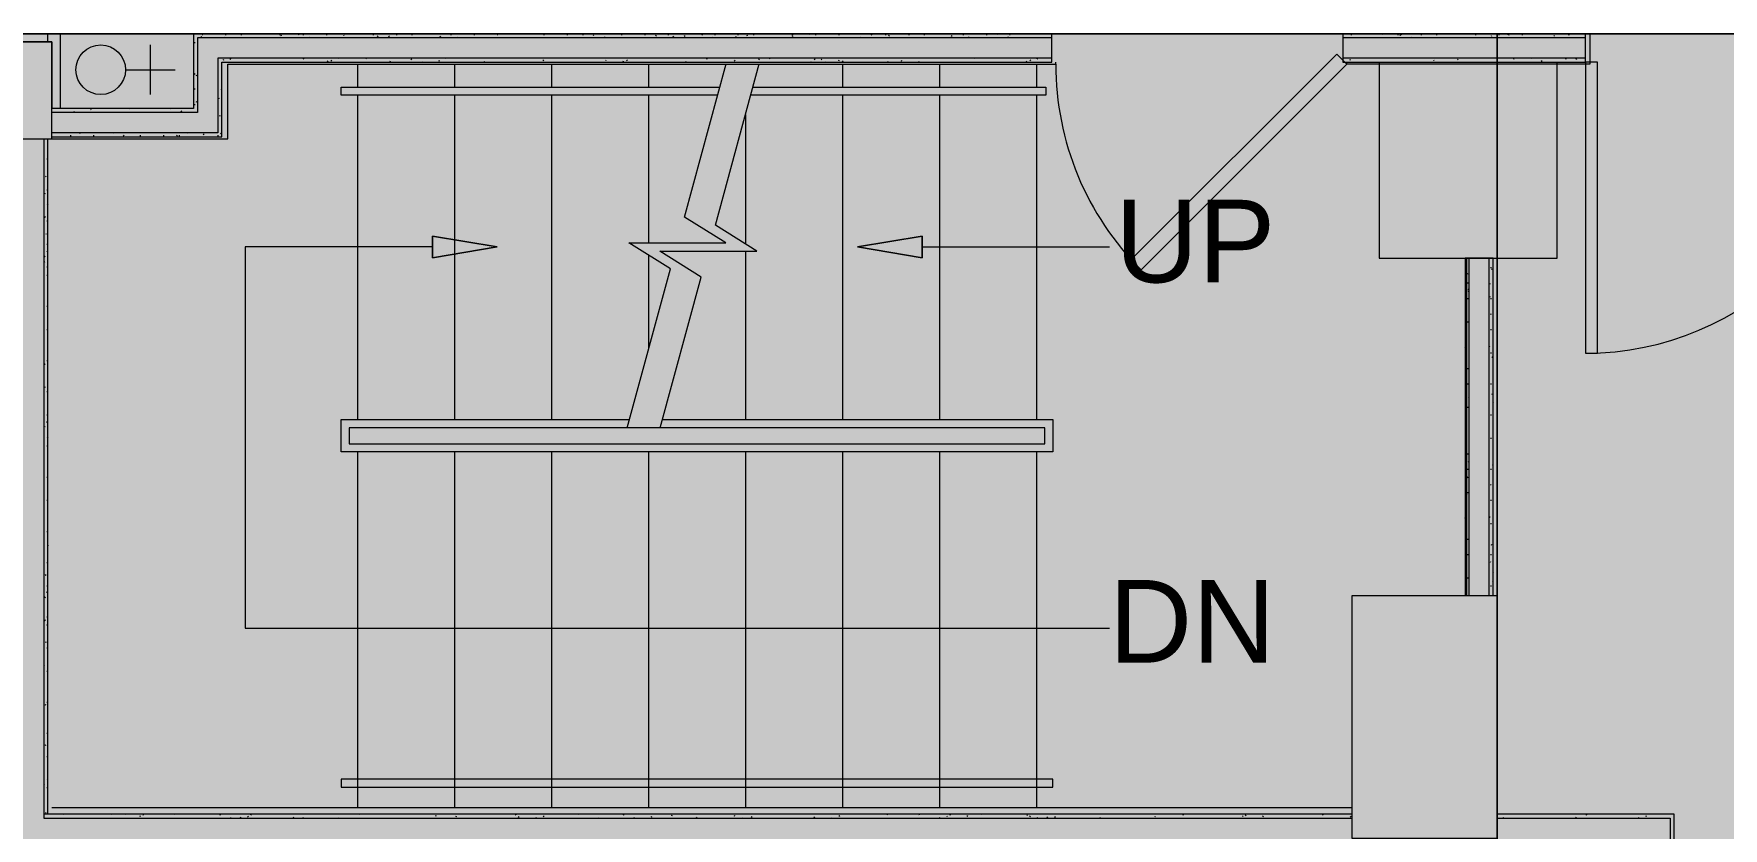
# Model space of a CAD drawing. Header units: inches. Extents: x 4757 to 6765, y 9919 to 10946.
# Drawn here: x 5829.5 to 6038.5, y 10271 to 10369.3 of the extents above; entities that cross this region are included whole.
import ezdxf

# ---------------------------------------------------------------- set-up
doc = ezdxf.new("R2010")
doc.units = ezdxf.units.IN
doc.header["$MEASUREMENT"] = 0
for name, color, linetype, lineweight in [('A-DETL-GENF', 92, 'Continuous', 9), ('A-DETL-THIN', 151, 'Continuous', 9), ('A-DOOR', 31, 'Continuous', 13), ('A-WALL-PATT', 111, 'Continuous', 13), ('I-WALL', 2, 'Continuous', 9), ('Propidex Polylines', 7, 'Continuous', 9), ('Rosslyn Plaza North_1777 North Kent St _W632_-09_dwg', 8, 'Continuous', 9), ('S-COLS', 7, 'Continuous', 9)]:
    doc.layers.add(name, color=color, linetype=linetype, lineweight=lineweight)
doc.styles.add('Arial_2', font='arial.ttf', dxfattribs={"height": 10.21875})

# ---------------------------------------------------------------- blocks, each defined once
blk = doc.blocks.new('Rosslyn Plaza North_1777 North Kent St _W632_-09_dwg-V59-Level XX  POWER _ SIGNAL')
at = {"lineweight": 9, "char_height": 10.219, "attachment_point": 1, "line_spacing_factor": 0.941778, "style": 'Arial_2'}
for s, insert, width in [('UP', (5963.25, 10348.76), 23.6447), ('DN', (5962.49, 10301.74), 24.5204)]:
    blk.add_mtext(s, dxfattribs=dict(at, insert=insert, width=width))
blk = doc.blocks.new('Rosslyn Plaza North_1777 North Kent St _W632_-09_dwg-6954577-Level XX  POWER _ SIGNAL')
at = {"lineweight": 9}
for p, q in [((5843.97, 10361.77), (5843.97, 10367.91)), ((5840.89, 10364.84), (5847.04, 10364.84)), ((5869.56, 10365.57), (5869.56, 10362.7)), ((5881.56, 10365.57), (5881.56, 10362.7)), ((5893.56, 10365.57), (5893.56, 10362.7)), ((5905.56, 10365.57), (5905.56, 10362.7)), ((5929.56, 10365.57), (5929.56, 10362.7)), ((5941.56, 10365.57), (5941.56, 10362.7)), ((5953.56, 10365.57), (5953.56, 10362.7)), ((5995.92, 10365.79), (5995.92, 10365.54)), ((5869.56, 10361.7), (5869.56, 10321.57)), ((5881.56, 10361.7), (5881.56, 10321.57)), ((5893.56, 10361.7), (5893.56, 10321.57)), ((5905.56, 10361.7), (5905.56, 10343.42)), ((5929.56, 10361.7), (5929.56, 10321.57)), ((5941.56, 10361.7), (5941.56, 10321.57)), ((5917.56, 10359.31), (5917.56, 10343.28)), ((5905.56, 10341.91), (5905.56, 10330.3)), ((5917.56, 10342.41), (5917.56, 10321.57)), ((5939.4, 10342.94), (5962.58, 10342.94)), ((6006.78, 10299.79), (6006.78, 10341.54)), ((5907.27, 10321.57), (5953.56, 10321.57)), ((5881.56, 10317.57), (5881.56, 10273.57)), ((5893.56, 10317.57), (5893.56, 10273.57)), ((5905.56, 10317.57), (5905.56, 10273.57)), ((5917.56, 10317.57), (5917.56, 10273.57)), ((5929.56, 10317.57), (5929.56, 10273.57)), ((5941.56, 10317.57), (5941.56, 10273.57)), ((5953.56, 10317.57), (5953.56, 10273.57)), ((5992.53, 10273.54), (5831.79, 10273.54))]:
    blk.add_line(p, q, dxfattribs=at)
at = {"lineweight": 9, "flags": 128}
for points in [[(5832.79, 10369.29), (5784.67, 10369.29), (5784.67, 10365.29), (5776.17, 10365.29), (5776.17, 10369.29), (5726.04, 10369.29), (5726.04, 10326.29), (5733.79, 10326.29), (5733.79, 10356.29), (5801.79, 10356.29), (5801.79, 10368.29), (5831.79, 10368.29), (5831.79, 10360.04), (5831.79, 10368.29), (5801.79, 10368.29), (5801.79, 10356.29), (5828.79, 10356.29)], [(5761.04, 10365.29), (5772.17, 10365.29), (5772.17, 10361.29), (5788.67, 10361.29), (5788.67, 10365.29), (5801.79, 10365.29), (5801.79, 10369.29), (5832.79, 10369.29), (5832.79, 10360.04)], [(6021.93, 10369.29), (6021.98, 10369.29), (6021.98, 10365.54), (6017.92, 10365.54), (6017.92, 10365.79)], [(5831.79, 10356.29), (5853.54, 10356.29), (5853.54, 10365.54), (5955.92, 10365.54), (5955.92, 10365.79)], [(5902.91, 10320.57), (5908.27, 10340.22), (5903.14, 10343.42), (5915.14, 10343.42), (5910.01, 10346.62), (5915.18, 10365.57)], [(5907, 10320.57), (5912.08, 10339.21), (5906.95, 10342.41), (5918.95, 10342.41), (5913.83, 10345.61), (5919.27, 10365.57)], [(5995.92, 10365.79), (5995.92, 10365.54), (5991.92, 10365.54), (5991.92, 10365.79)], [(5914.13, 10361.7), (5867.56, 10361.7), (5867.56, 10362.7), (5914.4, 10362.7)], [(5918.49, 10362.7), (5954.72, 10362.7), (5954.72, 10361.7), (5918.22, 10361.7)], [(5953.56, 10361.7), (5953.56, 10321.57), (5955.56, 10321.57), (5955.56, 10317.57), (5869.56, 10317.57), (5869.56, 10273.57)], [(5828.04, 10046.28), (5828.04, 10147.29), (5733.79, 10147.29), (5733.79, 10151.29), (5828.04, 10151.29), (5828.04, 10247.29), (5831.79, 10247.29), (5801.79, 10247.29), (5801.79, 10259.29), (5828.79, 10259.29), (5828.04, 10259.29), (5828.04, 10356.29), (5831.79, 10356.29), (5831.79, 10356.54)], [(5878.86, 10342.94), (5855.68, 10342.94), (5855.68, 10295.77), (5962.58, 10295.77)], [(5869.56, 10317.57), (5867.56, 10317.57), (5867.56, 10321.57), (5869.56, 10321.57), (5903.18, 10321.57)]]:
    blk.add_lwpolyline(points, dxfattribs=at)
for points in [[(5991.92, 10365.54), (5966.47, 10340.08), (5965.23, 10341.32), (5990.69, 10366.78)], [(5878.86, 10341.6), (5886.86, 10342.94), (5878.86, 10344.27), (5878.86, 10341.6), (5878.86, 10344.27), (5886.86, 10342.94)], [(5939.4, 10341.6), (5939.4, 10344.27), (5931.4, 10342.94), (5939.4, 10341.6), (5931.4, 10342.94), (5939.4, 10344.27)], [(5869.56, 10318.57), (5953.56, 10318.57), (5954.56, 10318.57), (5954.56, 10320.57), (5869.56, 10320.57), (5868.56, 10320.57), (5868.56, 10318.57)], [(5955.56, 10277.12), (5867.56, 10277.12), (5867.56, 10276.12), (5955.56, 10276.12)]]:
    blk.add_lwpolyline(points, close=True, dxfattribs=at)
at = {"lineweight": 9}
blk.add_circle((5837.82, 10364.84), 3.07, dxfattribs=at)
blk.add_arc((5991.92, 10365.54), 36, 180.0004, 225.0004, dxfattribs=at)
at = {"layer": 'A-DOOR', "color": 7, "lineweight": 9, "flags": 128}
blk.add_lwpolyline([(6021.43, 10329.79), (6022.93, 10329.79), (6022.93, 10365.79), (6021.43, 10365.79)], close=True, dxfattribs=at)
at = {"layer": 'A-DOOR', "color": 7, "lineweight": 9}
blk.add_arc((6021.43, 10365.79), 36, 270, 0, dxfattribs=at)
at = {"layer": 'A-WALL-PATT', "color": 7, "lineweight": 9}
for p, q in [((5850.31, 10368.83), (5850.24, 10368.94)), ((5850.35, 10369.19), (5850.47, 10369.19)), ((5853.16, 10368.87), (5853.12, 10368.79)), ((5853.23, 10369.19), (5853.35, 10369.19)), ((5855.15, 10369.19), (5855.27, 10369.19)), ((5859.95, 10369.19), (5860.07, 10369.19)), ((5860.06, 10369.29), (5860.01, 10369.2)), ((5860.19, 10368.99), (5860.13, 10369.1)), ((5862.33, 10369.12), (5862.27, 10369.23)), ((5862.83, 10369.19), (5862.95, 10369.19)), ((5863.63, 10368.79), (5863.58, 10368.88)), ((5865.71, 10369.19), (5865.83, 10369.19)), ((5867.93, 10369.02), (5867.87, 10369.13)), ((5871.47, 10369.19), (5871.59, 10369.19)), ((5872.1, 10369.02), (5872.03, 10368.91)), ((5873.36, 10369.29), (5873.34, 10369.26)), ((5873.53, 10368.93), (5873.46, 10369.04)), ((5874.35, 10369.19), (5874.47, 10369.19)), ((5876.27, 10369.19), (5876.4, 10369.19)), ((5876.93, 10368.79), (5876.92, 10368.82)), ((5879.84, 10368.99), (5879.77, 10368.88)), ((5881.07, 10369.19), (5881.19, 10369.19)), ((5881.98, 10368.86), (5881.94, 10368.79)), ((5883.95, 10369.19), (5884.07, 10369.19)), ((5885.55, 10369.22), (5885.51, 10369.29)), ((5886.83, 10369.19), (5886.95, 10369.19)), ((5889.72, 10368.82), (5889.7, 10368.79)), ((5892.59, 10369.19), (5892.71, 10369.19)), ((5895.47, 10369.19), (5895.59, 10369.19)), ((5897.39, 10369.19), (5897.51, 10369.19)), ((5898.77, 10369.14), (5898.71, 10369.03)), ((5898.89, 10369.16), (5898.83, 10369.27)), ((5900.2, 10368.81), (5900.14, 10368.92)), ((5902.19, 10369.19), (5902.31, 10369.19)), ((5905.07, 10369.19), (5905.19, 10369.19)), ((5906.51, 10369.11), (5906.45, 10369)), ((5907.95, 10369.19), (5908.07, 10369.19)), ((5908.65, 10368.98), (5908.59, 10368.87)), ((5910.08, 10368.97), (5910.02, 10369.08)), ((5912.23, 10369.1), (5912.16, 10369.21)), ((5913.51, 10368.79), (5913.47, 10368.86)), ((5913.71, 10369.19), (5913.83, 10369.19)), ((5916.39, 10368.94), (5916.33, 10368.83)), ((5916.59, 10369.19), (5916.71, 10369.19)), ((5917.82, 10369.01), (5917.76, 10369.12)), ((5918.51, 10369.19), (5918.63, 10369.19)), ((5918.53, 10368.81), (5918.52, 10368.79)), ((5923.31, 10369.19), (5923.44, 10369.19)), ((5923.42, 10368.91), (5923.36, 10369.02)), ((5925.44, 10369.26), (5925.38, 10369.15)), ((5926.19, 10369.19), (5926.31, 10369.19)), ((5926.82, 10368.79), (5926.81, 10368.8)), ((5929.07, 10369.19), (5929.19, 10369.19)), ((5931.87, 10368.87), (5931.82, 10368.79)), ((5933.18, 10369.22), (5933.12, 10369.11)), ((5934.83, 10369.19), (5934.95, 10369.19)), ((5935.33, 10369.1), (5935.26, 10368.99)), ((5935.44, 10369.21), (5935.4, 10369.29)), ((5937.71, 10369.19), (5937.83, 10369.19)), ((5939.63, 10369.19), (5939.75, 10369.19)), ((5943.07, 10369.06), (5943, 10368.95)), ((5944.43, 10369.19), (5944.55, 10369.19)), ((5945.21, 10368.93), (5945.14, 10368.82)), ((5947.31, 10369.19), (5947.44, 10369.19)), ((5948.78, 10369.15), (5948.72, 10369.25)), ((5950.09, 10368.79), (5950.03, 10368.9)), ((5950.19, 10369.19), (5950.31, 10369.19)), ((5952.07, 10369.29), (5952.05, 10369.27)), ((5992.43, 10369.19), (5992.55, 10369.19)), ((5996.41, 10369.29), (5996.35, 10369.19)), ((5998.19, 10369.19), (5998.31, 10369.19)), ((5998.55, 10369.17), (5998.49, 10369.06)), ((5998.67, 10369.13), (5998.61, 10369.24)), ((5999.98, 10368.79), (5999.92, 10368.89)), ((6001.07, 10369.19), (6001.19, 10369.19)), ((6002.99, 10369.19), (6003.11, 10369.19)), ((6007.79, 10369.19), (6007.92, 10369.19)), ((6009.87, 10368.94), (6009.8, 10369.05)), ((6010.58, 10368.88), (6010.53, 10368.79)), ((6010.67, 10369.19), (6010.79, 10369.19)), ((6011.89, 10369.23), (6011.83, 10369.12)), ((6012.01, 10369.07), (6011.95, 10369.18)), ((6013.28, 10368.79), (6013.26, 10368.83)), ((6013.55, 10369.19), (6013.67, 10369.19)), ((6017.61, 10368.98), (6017.54, 10369.08)), ((6018.32, 10368.85), (6018.29, 10368.79)), ((6019.31, 10369.19), (6019.44, 10369.19)), ((5849.39, 10368.23), (5849.51, 10368.23)), ((5853.06, 10365.98), (5853, 10366.09)), ((5853.87, 10366.24), (5853.8, 10366.13)), ((5862.94, 10366.14), (5862.88, 10366.25)), ((5865.08, 10366.27), (5865.07, 10366.29)), ((5865.89, 10365.95), (5865.83, 10365.84)), ((5866.4, 10365.92), (5866.33, 10366.03)), ((5867.19, 10366.29), (5867.14, 10366.19)), ((5870.68, 10366.18), (5870.62, 10366.29)), ((5873.63, 10365.92), (5873.57, 10365.81)), ((5876.28, 10366.08), (5876.21, 10366.19)), ((5877.56, 10365.79), (5877.53, 10365.84)), ((5879.73, 10365.86), (5879.67, 10365.97)), ((5880.5, 10366.29), (5880.48, 10366.25)), ((5885.32, 10365.79), (5885.27, 10365.88)), ((5892.56, 10366.07), (5892.5, 10365.96)), ((5900.3, 10366.04), (5900.24, 10365.93)), ((5902.45, 10365.91), (5902.38, 10365.8)), ((5902.95, 10365.96), (5902.89, 10366.07)), ((5910.19, 10365.87), (5910.14, 10365.79)), ((5912.83, 10366.13), (5912.77, 10366.24)), ((5914.98, 10366.26), (5914.96, 10366.29)), ((5916.29, 10365.9), (5916.22, 10366.01)), ((5919.24, 10366.19), (5919.17, 10366.08)), ((5920.57, 10366.16), (5920.51, 10366.27)), ((5925.67, 10365.8), (5925.66, 10365.79)), ((5926.17, 10366.07), (5926.11, 10366.18)), ((5926.98, 10366.16), (5926.91, 10366.05)), ((5927.44, 10365.79), (5927.42, 10365.83)), ((5929.12, 10366.03), (5929.06, 10365.92)), ((5929.62, 10365.84), (5929.56, 10365.96)), ((5935.2, 10365.79), (5935.16, 10365.86)), ((5936.86, 10365.99), (5936.8, 10365.88)), ((5939, 10365.86), (5938.96, 10365.79)), ((5945.9, 10366.29), (5945.85, 10366.2)), ((5952.34, 10365.92), (5952.28, 10365.81)), ((5952.84, 10365.95), (5952.78, 10366.06)), ((5953.65, 10366.28), (5953.59, 10366.17)), ((5992.35, 10366.1), (5992.29, 10365.99)), ((6001.42, 10366.28), (6001.42, 10366.29)), ((6002.74, 10365.93), (6002.67, 10366.04)), ((6004.37, 10365.81), (6004.36, 10365.79)), ((6005.69, 10366.16), (6005.62, 10366.05)), ((6009.08, 10366.29), (6009.08, 10366.28)), ((6012.62, 10366.1), (6012.56, 10366.21)), ((6014.76, 10366.22), (6014.72, 10366.29)), ((6016.07, 10365.87), (6016.01, 10365.98)), ((6016.84, 10366.29), (6016.82, 10366.24)), ((6019.02, 10366.22), (6018.96, 10366.11)), ((6020.36, 10366.13), (6020.29, 10366.24)), ((5849.45, 10364.36), (5849.39, 10364.25)), ((5849.73, 10364.06), (5849.67, 10364.17)), ((5852.3, 10364.39), (5852.4, 10364.39)), ((5852.8, 10362.6), (5852.77, 10362.64)), ((5849.39, 10362.47), (5849.51, 10362.47)), ((5849.39, 10360.55), (5849.51, 10360.55)), ((5849.67, 10360.9), (5849.61, 10360.79)), ((5852.3, 10360.55), (5852.4, 10360.55)), ((5852.48, 10361.21), (5852.42, 10361.32)), ((5852.78, 10362.44), (5852.71, 10362.33)), ((5833.07, 10359.59), (5833.19, 10359.59)), ((5834.55, 10359.66), (5834.48, 10359.55)), ((5835.95, 10359.59), (5836.07, 10359.59)), ((5836.65, 10359.83), (5836.59, 10359.94)), ((5837.87, 10359.59), (5837.99, 10359.59)), ((5837.93, 10359.54), (5837.9, 10359.59)), ((5841.42, 10360.04), (5841.39, 10360)), ((5842.67, 10359.59), (5842.79, 10359.59)), ((5845.55, 10359.59), (5845.67, 10359.59)), ((5846.54, 10360), (5846.51, 10360.04)), ((5847.85, 10359.65), (5847.78, 10359.76)), ((5848.43, 10359.59), (5848.55, 10359.59)), ((5852.61, 10359.07), (5852.55, 10359.18)), ((5834.03, 10356.71), (5834.15, 10356.71)), ((5835.25, 10357.04), (5835.19, 10356.93)), ((5836.91, 10356.71), (5837.03, 10356.71)), ((5839.41, 10356.99), (5839.38, 10357.04)), ((5840.72, 10356.64), (5840.65, 10356.75)), ((5842.67, 10356.71), (5842.79, 10356.71)), ((5845.55, 10356.71), (5845.67, 10356.71)), ((5847.27, 10356.75), (5847.21, 10356.64)), ((5847.47, 10356.71), (5847.59, 10356.71)), ((5848.55, 10357.04), (5848.52, 10356.99)), ((5850.6, 10356.8), (5850.54, 10356.91)), ((5852.27, 10356.71), (5852.4, 10356.71)), ((5852.74, 10356.93), (5852.68, 10357.04)), ((5830.83, 10355.15), (5830.8, 10355.09)), ((5831.15, 10353.83), (5831.27, 10353.83)), ((5831.06, 10351.7), (5830.99, 10351.59)), ((5831.15, 10349.99), (5831.27, 10349.99)), ((5830.93, 10349.56), (5830.87, 10349.45)), ((5831.28, 10348.25), (5831.22, 10348.13)), ((5831.3, 10347.99), (5831.29, 10348.01)), ((5831, 10346.59), (5830.93, 10346.7)), ((5831.15, 10346.15), (5831.27, 10346.15)), ((5831.13, 10344.45), (5831.06, 10344.56)), ((5830.9, 10341.82), (5830.83, 10341.71)), ((5831.15, 10343.27), (5831.27, 10343.27)), ((5831.25, 10342.31), (5831.19, 10342.42)), ((5830.9, 10341), (5830.84, 10341.11)), ((5831.25, 10340.5), (5831.18, 10340.4)), ((6006.9, 10339.52), (6006.84, 10339.63)), ((6009.71, 10340.39), (6009.83, 10340.39)), ((6009.88, 10340.12), (6009.81, 10340.24)), ((5831.15, 10339.43), (5831.27, 10339.43)), ((6006.64, 10339.01), (6006.57, 10338.9)), ((6006.83, 10338.47), (6006.95, 10338.47)), ((6006.99, 10337.7), (6006.92, 10337.59)), ((6007.03, 10337.37), (6006.97, 10337.48)), ((6009.61, 10338.4), (6009.55, 10338.29)), ((5830.81, 10335.4), (5830.8, 10335.42)), ((5831.15, 10335.59), (5831.27, 10335.59)), ((6006.68, 10336.06), (6006.62, 10336.17)), ((6006.83, 10336.55), (6006.95, 10336.55)), ((6009.65, 10336.67), (6009.59, 10336.78)), ((6009.71, 10336.55), (6009.83, 10336.55)), ((6006.83, 10333.67), (6006.95, 10333.67)), ((6009.78, 10334.53), (6009.72, 10334.64)), ((5831.15, 10332.71), (5831.27, 10332.71)), ((6007.04, 10332.02), (6007.02, 10331.99)), ((6009.71, 10332.71), (6009.83, 10332.71)), ((6006.59, 10330.46), (6006.54, 10330.55)), ((6009.58, 10330.66), (6009.54, 10330.59)), ((6009.71, 10329.83), (6009.83, 10329.83)), ((6009.93, 10329.35), (6009.86, 10329.24)), ((5830.95, 10328.48), (5830.89, 10328.37)), ((5831.15, 10328.87), (5831.27, 10328.87)), ((6006.83, 10327.91), (6006.95, 10327.91)), ((5830.97, 10325.52), (5830.91, 10325.63)), ((5831.15, 10325.03), (5831.27, 10325.03)), ((6006.83, 10325.99), (6006.95, 10325.99)), ((6009.71, 10325.99), (6009.83, 10325.99)), ((6006.83, 10323.11), (6006.95, 10323.11)), ((6007.04, 10324.34), (6006.98, 10324.25)), ((6009.95, 10324.65), (6009.88, 10324.76)), ((6010.02, 10323.75), (6009.96, 10323.64)), ((5830.92, 10320.74), (5830.86, 10320.63)), ((5831.15, 10322.15), (5831.27, 10322.15)), ((5831.23, 10321.23), (5831.17, 10321.34)), ((6009.71, 10322.15), (6009.83, 10322.15)), ((5831.27, 10319.43), (5831.21, 10319.32)), ((6006.75, 10320.58), (6006.69, 10320.69)), ((6009.71, 10319.27), (6009.83, 10319.27)), ((5831.15, 10318.31), (5831.27, 10318.31)), ((6006.66, 10317.93), (6006.6, 10317.82)), ((6006.83, 10317.35), (6006.95, 10317.35)), ((6006.88, 10314.48), (6006.82, 10314.37)), ((6006.83, 10315.43), (6006.95, 10315.43)), ((6007.01, 10316.3), (6006.94, 10316.41)), ((6009.71, 10315.43), (6009.83, 10315.43)), ((6009.99, 10316.01), (6009.92, 10315.9)), ((5831.15, 10314.47), (5831.27, 10314.47)), ((6006.83, 10312.55), (6006.95, 10312.55)), ((6009.76, 10313.45), (6009.69, 10313.56)), ((5831.15, 10311.59), (5831.27, 10311.59)), ((6006.76, 10312.34), (6006.69, 10312.23)), ((6009.71, 10311.59), (6009.83, 10311.59)), ((6006.56, 10309.39), (6006.54, 10309.43)), ((6009.6, 10309.58), (6009.54, 10309.48)), ((6009.71, 10308.71), (6009.83, 10308.71)), ((5831.15, 10307.75), (5831.27, 10307.75)), ((6006.83, 10306.79), (6006.95, 10306.79)), ((6009.82, 10306.13), (6009.76, 10306.02)), ((5831.3, 10306.03), (5831.27, 10305.98)), ((6006.72, 10304.6), (6006.66, 10304.49)), ((6006.83, 10304.87), (6006.95, 10304.87)), ((6009.71, 10304.87), (6009.83, 10304.87)), ((5831.08, 10302.3), (5831.01, 10302.41)), ((5831.15, 10303.91), (5831.27, 10303.91)), ((6006.83, 10301.99), (6006.95, 10301.99)), ((6007.04, 10303.22), (6007.01, 10303.18)), ((6009.7, 10303.99), (6009.63, 10303.88)), ((6010.04, 10302.66), (6009.98, 10302.57)), ((5831.2, 10300.15), (5831.14, 10300.26)), ((5831.15, 10301.03), (5831.27, 10301.03)), ((6009.71, 10301.03), (6009.83, 10301.03)), ((6010.04, 10301.45), (6009.99, 10301.54)), ((5830.95, 10299.66), (5830.88, 10299.55)), ((5831.3, 10298.07), (5831.27, 10298.12)), ((5830.98, 10296.7), (5830.92, 10296.81)), ((5831.17, 10296.21), (5831.1, 10296.1)), ((5831.15, 10297.19), (5831.27, 10297.19)), ((5831.04, 10294.07), (5830.98, 10293.96)), ((5831.15, 10293.35), (5831.27, 10293.35)), ((5830.89, 10291.1), (5830.82, 10291.21)), ((5831.15, 10290.47), (5831.27, 10290.47)), ((5831, 10286.33), (5830.94, 10286.22)), ((5831.15, 10286.63), (5831.27, 10286.63)), ((5831.3, 10284.91), (5831.29, 10284.91)), ((5831.05, 10281.22), (5830.99, 10281.33)), ((5831.15, 10282.79), (5831.27, 10282.79)), ((5831.15, 10279.91), (5831.27, 10279.91)), ((5831.3, 10276.95), (5831.24, 10277.04)), ((5830.84, 10276.45), (5830.8, 10276.37)), ((5831.15, 10276.07), (5831.27, 10276.07)), ((5831.06, 10272.99), (5831, 10272.88)), ((5833.16, 10272.79), (5833.14, 10272.75)), ((5839.3, 10272.68), (5839.25, 10272.79)), ((5840.92, 10272.79), (5840.88, 10272.72)), ((5843.09, 10272.7), (5843.03, 10272.59)), ((5847.04, 10272.72), (5847, 10272.79)), ((5852.64, 10272.62), (5852.58, 10272.73)), ((5856.43, 10272.76), (5856.36, 10272.65)), ((5869.75, 10272.79), (5869.7, 10272.71)), ((5883.05, 10272.79), (5883.04, 10272.77)), ((5889.2, 10272.67), (5889.13, 10272.78)), ((5896.94, 10272.7), (5896.89, 10272.79)), ((5902.53, 10272.61), (5902.47, 10272.72)), ((5935.13, 10272.77), (5935.07, 10272.66)), ((5939.09, 10272.65), (5939.03, 10272.76)), ((5941.23, 10272.78), (5941.23, 10272.79)), ((5942.87, 10272.73), (5942.81, 10272.62)), ((5946.83, 10272.69), (5946.77, 10272.79)), ((5952.43, 10272.59), (5952.36, 10272.7)), ((5961.75, 10272.79), (5961.74, 10272.77)), ((5969.51, 10272.79), (5969.48, 10272.74)), ((5971.69, 10272.72), (5971.63, 10272.61)), ((5988.98, 10272.64), (5988.92, 10272.75)), ((5991.12, 10272.76), (5991.11, 10272.79)), ((6021.58, 10272.74), (6021.52, 10272.63)), ((5842.76, 10272.46), (5842.7, 10272.57)), ((5853.94, 10272.29), (5853.89, 10272.38)), ((5855.12, 10272.41), (5855.05, 10272.3)), ((5856.1, 10272.4), (5856.03, 10272.51)), ((5861.69, 10272.31), (5861.63, 10272.42)), ((5862.85, 10272.37), (5862.81, 10272.29)), ((5867.25, 10272.29), (5867.23, 10272.32)), ((5879.31, 10272.5), (5879.25, 10272.61)), ((5881.79, 10272.53), (5881.73, 10272.42)), ((5889.53, 10272.49), (5889.46, 10272.38)), ((5891.67, 10272.36), (5891.63, 10272.29)), ((5892.65, 10272.45), (5892.59, 10272.55)), ((5899.41, 10272.33), (5899.39, 10272.29)), ((5903.83, 10272.29), (5903.78, 10272.37)), ((5905.99, 10272.38), (5905.92, 10272.5)), ((5908.46, 10272.65), (5908.4, 10272.54)), ((5911.58, 10272.29), (5911.52, 10272.4)), ((5916.2, 10272.61), (5916.14, 10272.5)), ((5917.13, 10272.29), (5917.12, 10272.31)), ((5918.34, 10272.48), (5918.28, 10272.37)), ((5926.08, 10272.45), (5926.02, 10272.34)), ((5928.23, 10272.32), (5928.21, 10272.29)), ((5929.21, 10272.49), (5929.14, 10272.6)), ((5941.56, 10272.38), (5941.51, 10272.29)), ((5942.54, 10272.43), (5942.48, 10272.54)), ((5945.02, 10272.6), (5944.95, 10272.49)), ((5952.76, 10272.57), (5952.69, 10272.46)), ((5953.71, 10272.29), (5953.67, 10272.35)), ((5954.9, 10272.44), (5954.84, 10272.33)), ((5955.88, 10272.37), (5955.82, 10272.48)), ((5961.47, 10272.29), (5961.41, 10272.38)), ((5967.01, 10272.29), (5967.01, 10272.29)), ((5968.24, 10272.5), (5968.17, 10272.39)), ((5979.1, 10272.47), (5979.04, 10272.58)), ((5979.43, 10272.69), (5979.37, 10272.58)), ((5981.57, 10272.56), (5981.51, 10272.45)), ((5992.44, 10272.41), (5992.37, 10272.52)), ((6011.35, 10272.29), (6011.31, 10272.37)), ((6020.27, 10272.39), (6020.21, 10272.29)), ((6028.01, 10272.35), (6027.97, 10272.29)), ((6028.99, 10272.46), (6028.93, 10272.57))]:
    blk.add_line(p, q, dxfattribs=at)
at = {"layer": 'I-WALL', "color": 7}
for p, q in [((6021.43, 10368.79), (5991.43, 10368.79)), ((6021.43, 10366.29), (5991.43, 10366.29)), ((5831.3, 10272.79), (5831.3, 10356.29)), ((6007.04, 10299.79), (6007.04, 10341.54)), ((6009.54, 10299.79), (6009.54, 10341.54))]:
    blk.add_line(p, q, dxfattribs=at)
at = {"layer": 'I-WALL', "color": 7, "flags": 128}
for points in [[(5831.3, 10368.29), (5831.3, 10369.29), (5726.42, 10369.29), (5726.42, 10328.29), (5734.42, 10328.29), (5734.42, 10356.29)], [(5831.79, 10356.54), (5852.8, 10356.54), (5852.8, 10365.79), (5955.43, 10365.79), (5955.43, 10369.29), (5849.3, 10369.29), (5849.3, 10360.04), (5831.79, 10360.04)], [(6032.42, 10058.29), (6032.42, 10097.03), (6124.68, 10097.03), (6124.68, 10036.78), (6073.18, 10036.78), (6073.18, 10033.28), (6128.18, 10033.28), (6128.18, 10097.03), (6247.92, 10097.03), (6247.92, 10369.29), (6057.43, 10369.29), (6057.43, 10365.79), (6244.42, 10365.79), (6244.42, 10100.53), (6032.42, 10100.53), (6032.42, 10272.79), (6010.54, 10272.79)], [(5955.43, 10368.79), (5849.8, 10368.79), (5849.8, 10359.54), (5831.79, 10359.54)], [(5955.43, 10366.29), (5852.3, 10366.29), (5852.3, 10357.04), (5831.79, 10357.04)], [(5830.8, 10356.29), (5830.8, 10272.29), (5992.53, 10272.29)], [(6010.04, 10299.79), (6010.04, 10341.54), (6006.54, 10341.54), (6006.54, 10299.79)], [(5992.53, 10272.79), (5831.3, 10272.79), (5830.8, 10272.79)], [(6010.54, 10272.29), (6031.92, 10272.29), (6031.92, 10058.29)]]:
    blk.add_lwpolyline(points, dxfattribs=at)
blk.add_lwpolyline([(5991.43, 10365.79), (6021.43, 10365.79), (6021.43, 10369.29), (5991.43, 10369.29)], close=True, dxfattribs=at)
at = {"layer": 'Propidex Polylines', "flags": 128}
blk.add_lwpolyline([(6010.53, 10269.29), (6010.53, 10369.28), (6010.53, 10269.29), (5831.79, 10269.29), (5831.79, 10116.91), (5918.57, 10116.91), (5918.57, 10033.28), (6128.43, 10033.28), (6128.43, 10097.03), (6247.91, 10097.03), (6247.91, 10369.25), (6010.53, 10369.25), (5726.04, 10369.25), (5726.04, 10033.28), (5832.79, 10033.28), (5832.79, 10047.53), (5863.4, 10047.53), (5863.4, 10029.28), (5878.55, 10029.28), (5878.55, 10033.28), (5918.57, 10033.28), (5918.57, 10116.91), (5831.79, 10116.91), (5831.79, 10269.29)], close=True, dxfattribs=at)
at = {"layer": 'S-COLS', "flags": 128}
for points in [[(5801.79, 10356.29), (5831.79, 10356.29), (5831.79, 10368.29), (5801.79, 10368.29)], [(6017.92, 10341.54), (6017.92, 10365.54), (5995.92, 10365.54), (5995.92, 10341.54)], [(6010.53, 10299.79), (5992.53, 10299.79), (5992.53, 10269.79), (6010.53, 10269.79)]]:
    blk.add_lwpolyline(points, close=True, dxfattribs=at)
at = {"lineweight": 9, "char_height": 10.219, "attachment_point": 1, "line_spacing_factor": 0.941778, "style": 'Arial_2'}
for s, insert, width in [('UP', (5963.25, 10348.76), 23.6447), ('DN', (5962.49, 10301.74), 24.5204)]:
    blk.add_mtext(s, dxfattribs=dict(at, insert=insert, width=width))

msp = doc.modelspace()

# ---------------------------------------------------------------- hatches: boundary and pattern name
at = {"layer": 'A-DETL-GENF'}
h = msp.add_hatch(color=9, dxfattribs=at)
h.paths.add_polyline_path([(5271.56, 10032.53), (5594.79, 10032.53), (5594.79, 10369.29), (5194.41, 10369.29), (5194.41, 10221.28), (5246.43, 10221.28), (5246.43, 10032.53)], flags=0)
h.paths.add_polyline_path([(5726.04, 10033.28), (6128.43, 10033.28), (6128.43, 10097.03), (6247.91, 10097.03), (6247.91, 10186.79), (6246.16, 10186.79), (6246.16, 10215.79), (6247.91, 10215.79), (6247.91, 10369.29), (5726.04, 10369.29), (5726.04, 10218.14)], flags=0)

# ---------------------------------------------------------------- linework, layer by layer
at = {"layer": 'A-DETL-THIN'}
msp.add_line((6247.91, 10369.29), (5726.04, 10369.29), dxfattribs=at)

# ---------------------------------------------------------------- block references
at = {"layer": 'Rosslyn Plaza North_1777 North Kent St _W632_-09_dwg', "color": 7}
for name in ['Rosslyn Plaza North_1777 North Kent St _W632_-09_dwg-6954577-Level XX  POWER _ SIGNAL', 'Rosslyn Plaza North_1777 North Kent St _W632_-09_dwg-V59-Level XX  POWER _ SIGNAL', 'Rosslyn Plaza North_1777 North Kent St _W632_-09_dwg-V59-Level XX  POWER _ SIGNAL', 'Rosslyn Plaza North_1777 North Kent St _W632_-09_dwg-V59-Level XX  POWER _ SIGNAL']:
    msp.add_blockref(name, (0, 0), dxfattribs=at)

doc.saveas('drawing.dxf')
